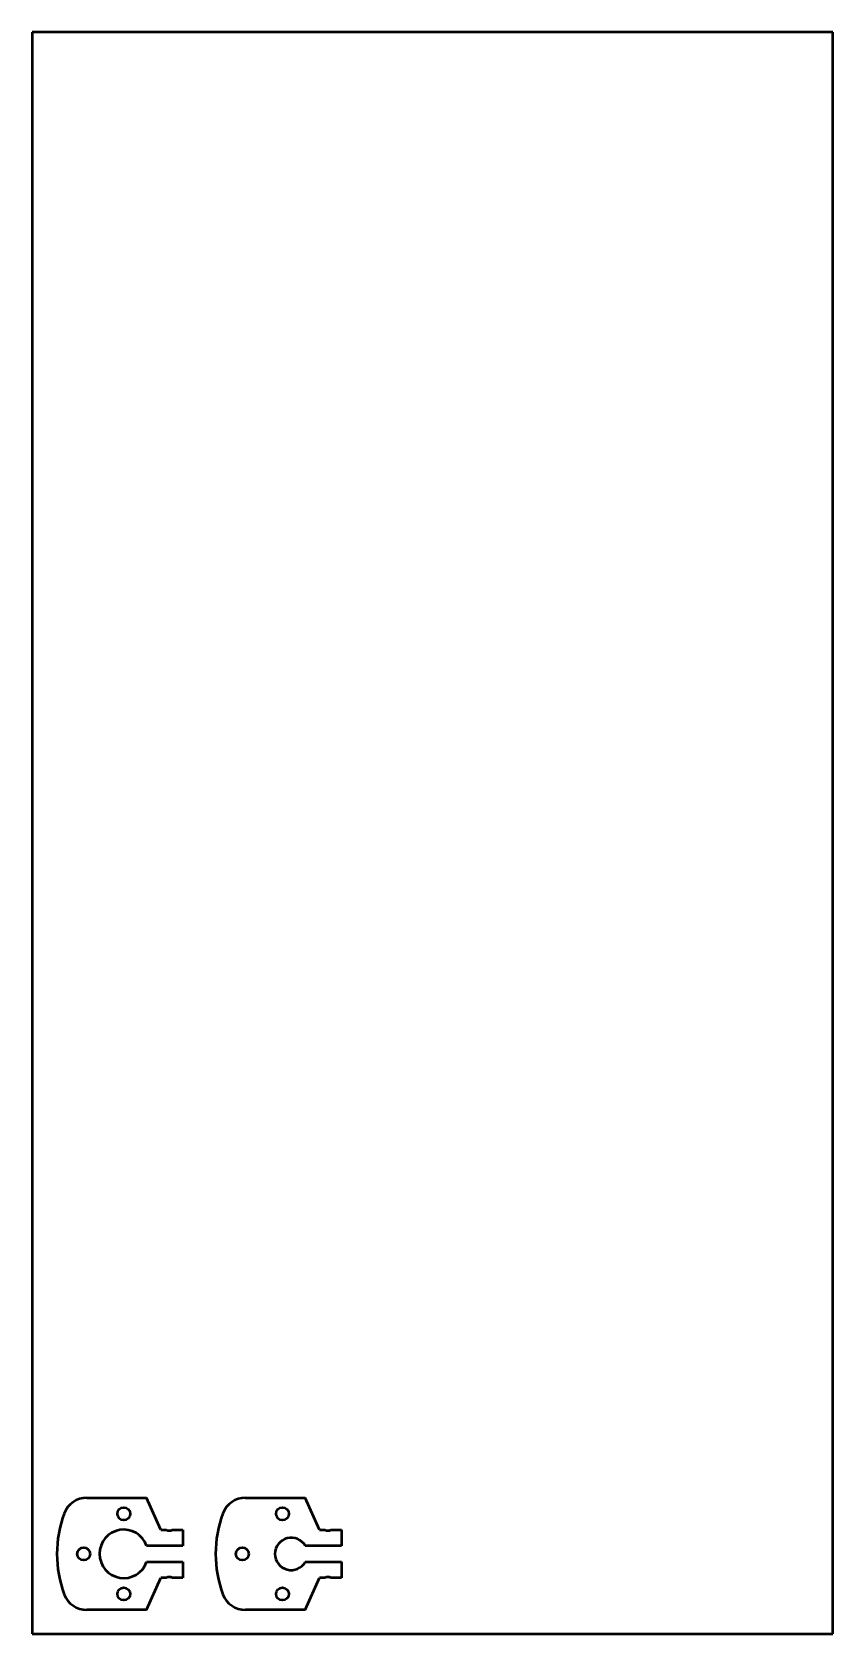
# Model space of a CAD drawing. Header units: millimetres. Extents: x 197 to 397, y 10 to 410.
import ezdxf

# ---------------------------------------------------------------- set-up
doc = ezdxf.new("R2010")
doc.units = ezdxf.units.MM
doc.layers.add('Visible (ISO)', color=7, linetype='Continuous', lineweight=50)

msp = doc.modelspace()

# ---------------------------------------------------------------- linework, layer by layer
at = {"layer": 'Visible (ISO)'}
for p, q in [((197, 410), (197, 10)), ((397, 410), (197, 410)), ((397, 10), (397, 410)), ((250.29, 44), (265.24, 44)), ((268.76, 36), (265.24, 44)), ((210.67, 44), (225.62, 44)), ((229.14, 36), (225.62, 44)), ((229.14, 36), (230.51, 36)), ((232.01, 36), (234.62, 36)), ((234.62, 36), (234.62, 32)), ((268.76, 36), (270.13, 36)), ((271.63, 36), (274.24, 36)), ((274.24, 36), (274.24, 32)), ((234.62, 32), (225.62, 32)), ((274.24, 32), (265.24, 32)), ((225.62, 28), (234.62, 28)), ((234.62, 28), (234.62, 24)), ((265.24, 28), (274.24, 28)), ((274.24, 28), (274.24, 24)), ((225.62, 16), (229.14, 24)), ((230.51, 24), (229.14, 24)), ((234.62, 24), (232.01, 24)), ((265.24, 16), (268.76, 24)), ((270.13, 24), (268.76, 24)), ((274.24, 24), (271.63, 24)), ((225.62, 16), (210.67, 16)), ((265.24, 16), (250.29, 16)), ((197, 10), (397, 10))]:
    msp.add_line(p, q, dxfattribs=at)
for centre in [(219.91, 40), (259.53, 40), (209.91, 30), (249.53, 30), (219.91, 20), (259.53, 20)]:
    msp.add_circle(centre, 1.6, dxfattribs=at)
for centre, radius, start, end in [((250.29, 38), 6, 90, 159.4425), ((232, 30), 28.78, 159.4425, 200.5575), ((210.67, 38), 6, 90, 159.4425), ((271.62, 30), 28.78, 159.4425, 200.5575), ((219.91, 30), 6.05, 19.3039, 340.6961), ((231.26, 37.3), 1.5, 240.0736, 299.9264), ((270.88, 37.3), 1.5, 240.0736, 299.9264), ((261.72, 30), 4.05, 29.5924, 330.4076), ((231.26, 22.7), 1.5, 60.0736, 119.9264), ((270.88, 22.7), 1.5, 60.0736, 119.9264), ((210.67, 22), 6, 200.5575, 270), ((250.29, 22), 6, 200.5575, 270)]:
    msp.add_arc(centre, radius, start, end, dxfattribs=at)

doc.saveas('drawing.dxf')
